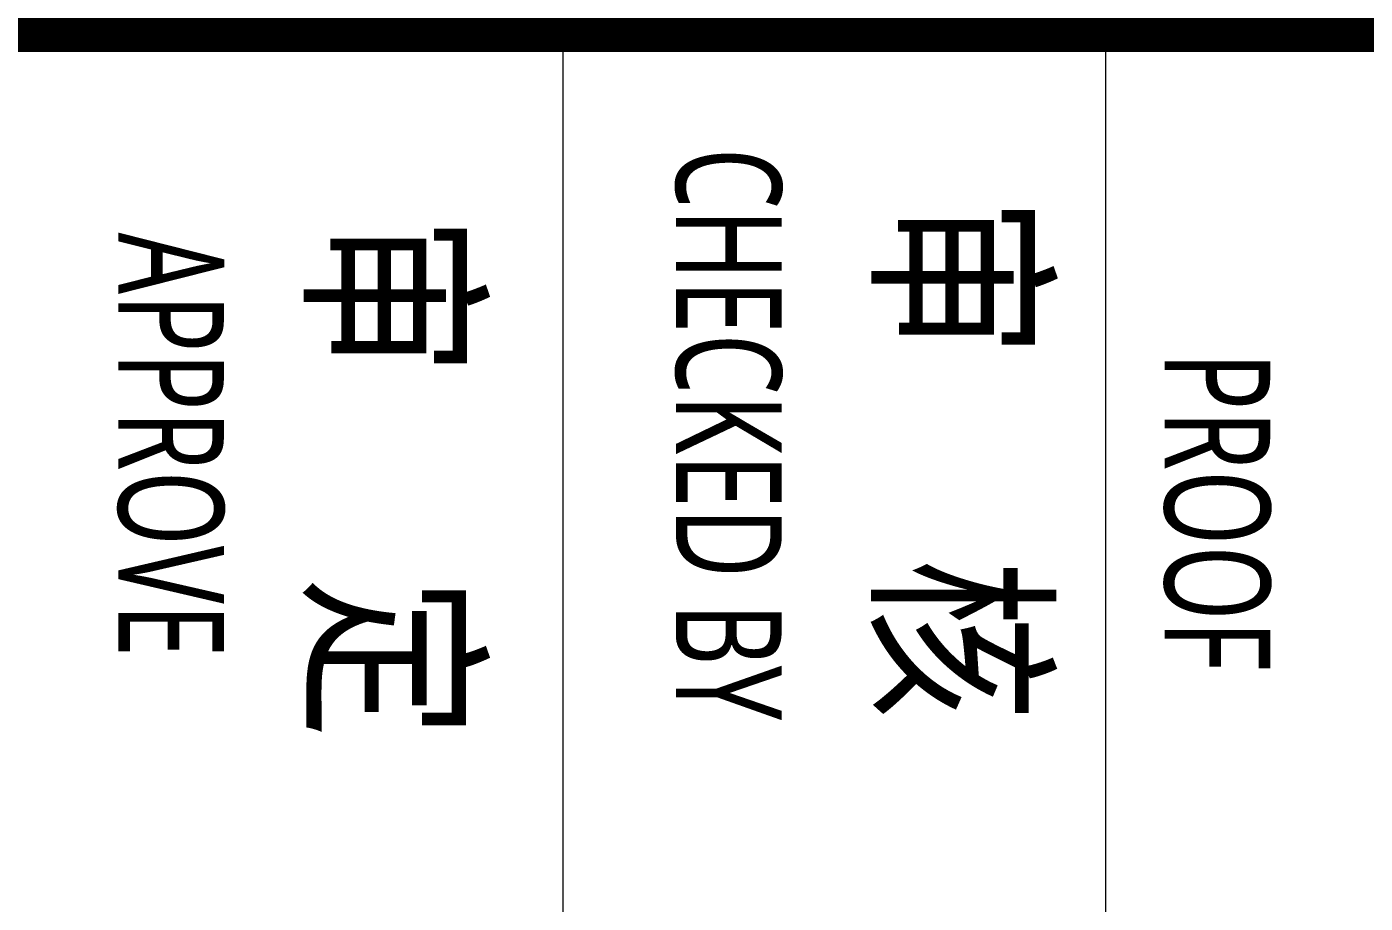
# Model space of a CAD drawing. Header units: inches. Extents: x -3733042 to -3450527, y 579159 to 997713.
# Drawn here: x -3723318 to -3718567, y 705434 to 708544 of the extents above; entities that cross this region are included whole.
import ezdxf
from ezdxf.enums import TextEntityAlignment as Align

# ---------------------------------------------------------------- set-up
doc = ezdxf.new("R2010")
doc.units = ezdxf.units.IN
doc.header["$LTSCALE"] = 1000
doc.header["$MEASUREMENT"] = 0
doc.layers.get('0').update_dxf_attribs({"lineweight": 18})
doc.layers.add('0-TK', color=4, linetype='Continuous', lineweight=18)
doc.layers.add('PUB_TITLE', color=153, linetype='Continuous', lineweight=18)
doc.styles.add('-黑体', font='', dxfattribs={"width": 0.7})
doc.styles.get('-黑体').set_extended_font_data('微软雅黑')

msp = doc.modelspace()

# ---------------------------------------------------------------- linework, layer by layer
at = {"layer": '0-TK'}
msp.add_lwpolyline([(-3730864.6, 708526.8, 144, 144, 0), (-3670864.6, 708526.8, 144, 144, 0)], format="xyseb", dxfattribs=at)
at = {"layer": 'PUB_TITLE'}
for p, q in [((-3721414.6, 708526.8), (-3721414.6, 702212.6)), ((-3719488.4, 708526.8), (-3719488.4, 702212.6))]:
    msp.add_line(p, q, dxfattribs=at)

# ---------------------------------------------------------------- texts
at = {"style": '-黑体', "width": 0.7}
msp.add_text('APPROVE', height=375, rotation=270, dxfattribs=at).set_placement((-3722993.5, 707813.9))
msp.add_text('PROOF', height=375, rotation=270, dxfattribs=at).set_placement((-3719091.5, 707390.3), align=Align.MIDDLE_LEFT)
at = {"rotation": 270, "style": '-黑体'}
for s, insert, char_height, width, attachment_point in [('CHECKED BY', (-3720828.5, 708114.9), 375, 3164.086, 4), ('{\\W0.8;审     核}', (-3720030.9, 707941), 525, 2848.416, 4), ('{\\W0.8;审     定}', (-3722339.2, 707875.5), 525, 2840.366, 7)]:
    msp.add_mtext(s, dxfattribs=dict(at, insert=insert, char_height=char_height, width=width, attachment_point=attachment_point))

doc.saveas('drawing.dxf')
